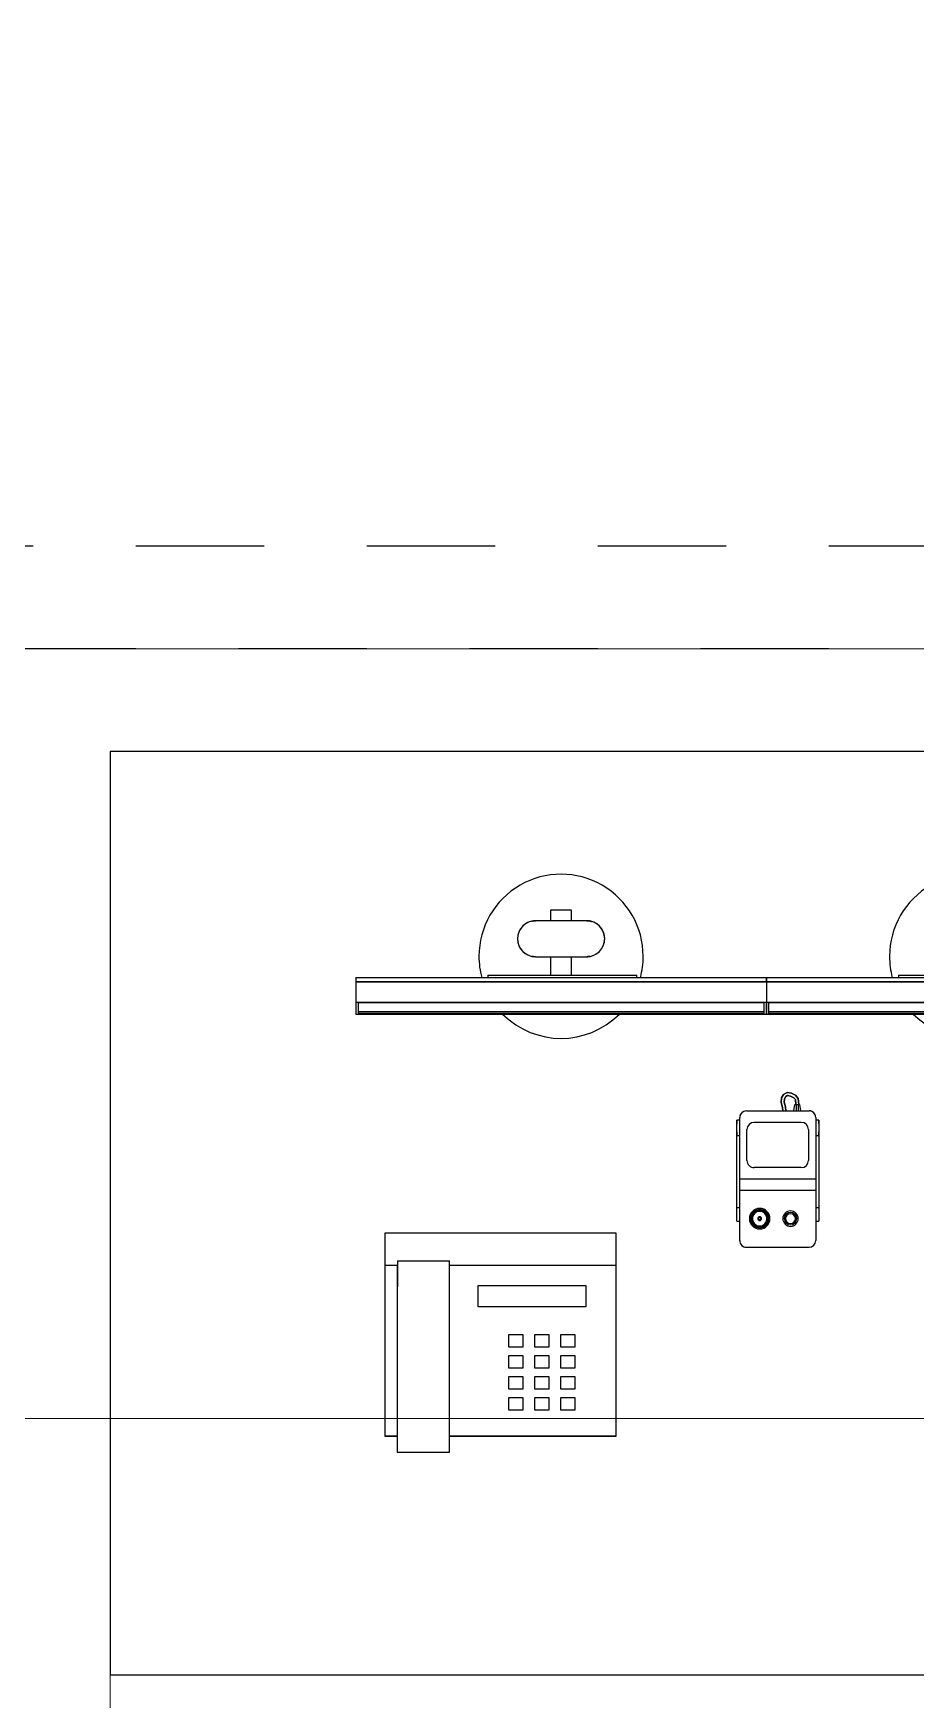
# Model space of a CAD drawing. Header units: metres. Extents: x -22 to 564, y 0 to 143.
# Drawn here: x 42.37 to 43.229, y 40.601 to 42.225 of the extents above; entities that cross this region are included whole.
import ezdxf
from ezdxf.xclip import XClip

# ---------------------------------------------------------------- set-up
doc = ezdxf.new("R2010")
doc.units = ezdxf.units.M
doc.header["$XCLIPFRAME"] = 2
doc.linetypes.add('EJES630', pattern=[6.3, 5.5, -0.4, 0, -0.4])
doc.linetypes.add('XREF PB NEURO-ONCOLOGIA$0$CONJUNTO TLAHUAC$0$HIDDEN2', pattern=[0.1875, 0.125, -0.0625])
doc.layers.add('EJES', color=11, linetype='EJES630', lineweight=0)
doc.layers.add('XREF PB NEURO-ONCOLOGIA$0$MUROS DE TABLAROCA', color=150, linetype='Continuous', lineweight=13)
for name, color, linetype in [('XREF  PB CONJ$0$PARQUE', 251, 'Continuous'), ('XREF PB NEURO-ONCOLOGIA$0$Mobiliario Fijo', 40, 'Continuous'), ('XREF PB NEURO-ONCOLOGIA$0$PROYECCIÓN', 8, 'XREF PB NEURO-ONCOLOGIA$0$CONJUNTO TLAHUAC$0$HIDDEN2')]:
    doc.layers.add(name, color=color, linetype=linetype)

# ---------------------------------------------------------------- blocks, each defined once
blk = doc.blocks.new('XREF PB NEURO-ONCOLOGIA$0$XREF PB NEURO-ONCOLOGIA$0$Phone - Intercom-2797325-Level 0 - General Arrangement Layout')
at = {"color": 0}
for p, q in [((-146.6, 326.4), (-197.7, 326.4)), ((-197.7, 326.4), (-197.7, 310.9)), ((-146.6, 326.4), (-197.7, 326.4)), ((-197.7, 326.4), (-197.7, 144.4)), ((-146.6, 310.9), (-146.6, 326.4)), ((-146.6, 144.4), (-146.6, 326.4)), ((-197.7, 310.9), (-360.1, 310.9)), ((-360.1, 310.9), (-360.1, 113.1)), ((-360.1, 310.9), (-197.7, 310.9)), ((-360.1, 310.9), (-360.1, 113.1)), ((-146.9, 310.9), (-134.7, 310.9)), ((-134.7, 310.9), (-146.6, 310.9)), ((-134.7, 113.1), (-134.7, 310.9)), ((-134.7, 113.1), (-134.7, 310.9)), ((-320.2, 285.2), (-320.2, 273.4)), ((-305.9, 285.2), (-320.2, 285.2)), ((-305.9, 273.4), (-305.9, 285.2)), ((-294.8, 285.2), (-294.8, 273.4)), ((-280.5, 285.2), (-294.8, 285.2)), ((-280.5, 273.4), (-280.5, 285.2)), ((-255.1, 285.2), (-269.4, 285.2)), ((-269.4, 285.2), (-269.4, 273.4)), ((-255.1, 273.4), (-255.1, 285.2)), ((-320.2, 273.4), (-305.9, 273.4)), ((-305.9, 264.7), (-320.2, 264.7)), ((-320.2, 264.7), (-320.2, 252.9)), ((-305.9, 252.9), (-305.9, 264.7)), ((-294.8, 273.4), (-280.5, 273.4)), ((-280.5, 264.7), (-294.8, 264.7)), ((-294.8, 264.7), (-294.8, 252.9)), ((-280.5, 252.9), (-280.5, 264.7)), ((-269.4, 273.4), (-255.1, 273.4)), ((-255.1, 264.7), (-269.4, 264.7)), ((-269.4, 264.7), (-269.4, 252.9)), ((-255.1, 252.9), (-255.1, 264.7)), ((-320.2, 252.9), (-305.9, 252.9)), ((-305.9, 244.2), (-320.2, 244.2)), ((-320.2, 244.2), (-320.2, 232.4)), ((-305.9, 232.4), (-305.9, 244.2)), ((-294.8, 252.9), (-280.5, 252.9)), ((-280.5, 244.2), (-294.8, 244.2)), ((-294.8, 244.2), (-294.8, 232.4)), ((-280.5, 232.4), (-280.5, 244.2)), ((-269.4, 252.9), (-255.1, 252.9)), ((-269.4, 244.2), (-269.4, 232.4)), ((-255.1, 244.2), (-269.4, 244.2)), ((-255.1, 232.4), (-255.1, 244.2)), ((-320.2, 232.4), (-305.9, 232.4)), ((-294.8, 232.4), (-280.5, 232.4)), ((-269.4, 232.4), (-255.1, 232.4)), ((-305.9, 223.7), (-320.2, 223.7)), ((-320.2, 223.7), (-320.2, 212)), ((-320.2, 212), (-305.9, 212)), ((-305.9, 212), (-305.9, 223.7)), ((-280.5, 223.7), (-294.8, 223.7)), ((-294.8, 223.7), (-294.8, 212)), ((-294.8, 212), (-280.5, 212)), ((-280.5, 212), (-280.5, 223.7)), ((-255.1, 223.7), (-269.4, 223.7)), ((-269.4, 223.7), (-269.4, 212)), ((-269.4, 212), (-255.1, 212)), ((-255.1, 212), (-255.1, 223.7)), ((-330.3, 184.7), (-225.6, 184.7)), ((-330.3, 163.8), (-330.3, 184.7)), ((-225.6, 184.7), (-225.6, 163.8)), ((-225.6, 163.8), (-330.3, 163.8)), ((-197.7, 165.3), (-197.7, 139.9)), ((-146.9, 139.9), (-146.9, 165.3)), ((-360.1, 144.4), (-197.7, 144.4)), ((-146.9, 139.9), (-197.7, 139.9)), ((-146.9, 144.4), (-134.7, 144.4)), ((-360.1, 113.1), (-134.7, 113.1)), ((-360.1, 113.1), (-134.7, 113.1))]:
    blk.add_line(p, q, dxfattribs=at)
blk = doc.blocks.new('XREF PB NEURO-ONCOLOGIA$0$XREF PB NEURO-ONCOLOGIA$0$ELK_SPC_BMDM - Beam MU Display Module-4317458-General Arrangement')
for p, q in [((15.6, 64.8), (16.6, 70.8)), ((16.6, 70.8), (18.1, 70.8)), ((18.1, 70.8), (18, 64.8)), ((18.1, 70.8), (19.8, 70.8)), ((19.8, 70.8), (21.3, 70.8)), ((19.8, 70.8), (20, 64.8)), ((21.3, 70.8), (22.3, 64.8)), ((-37, 55.7), (-40, 55.7)), ((-40, 55.7), (-40, 52.1)), ((-40, 40.7), (-40, 55.7)), ((-37, -1.7), (-37, 58.3)), ((-30.5, 64.8), (30.5, 64.8)), ((-22.9, 53.6), (22.9, 53.6)), ((37, 58.3), (37, -1.7)), ((40, 55.7), (37, 55.7)), ((40, 55.7), (40, 40.7)), ((40, 52.1), (40, 55.7)), ((-40, 44.4), (-40, 40.7)), ((-40, 40.7), (-37, 40.7)), ((-40, -29.3), (-40, 40.7)), ((-40, 40.7), (-37, 40.7)), ((-30, 16.5), (-30, 46.5)), ((30, 46.5), (30, 16.5)), ((37, 40.7), (40, 40.7)), ((37, 40.7), (40, 40.7)), ((40, 40.7), (40, 44.4)), ((40, 40.7), (40, -29.3)), ((22.9, 9.4), (-22.9, 9.4)), ((-37, -12.5), (-37, -1.7)), ((37, -1.7), (-37, -1.7)), ((-37, -61.7), (-37, -12.5)), ((-37, -12.5), (37, -12.5)), ((37, -1.7), (37, -12.5)), ((37, -12.5), (37, -61.7)), ((-40, -42.6), (-40, -29.3)), ((-40, -29.3), (-37, -29.3)), ((37, -29.3), (40, -29.3)), ((40, -29.3), (40, -42.6)), ((-40, -42.6), (-37, -42.6)), ((37, -42.6), (40, -42.6)), ((-30.5, -68.2), (30.5, -68.2))]:
    blk.add_line(p, q)
at = {"flags": 128}
for points in [[(20.5, 70.8), (20, 76.7), (17.4, 80), (13.4, 82), (9.1, 82.6), (5.7, 80.8), (3.8, 77.4), (3.3, 72.8), (4.6, 68), (5, 64.8)], [(5, 64.8), (4.6, 68), (3.3, 72.8), (3.8, 77.4), (5.7, 80.8), (9.1, 82.6), (13.4, 82), (17.4, 80), (20, 76.7), (20.5, 70.8)], [(8, 64.8), (7.5, 68.8), (6.3, 73.2), (6.6, 76.5), (7.9, 78.8), (9.4, 79.6), (12.4, 79.1), (15.7, 77.6), (17.2, 75.7), (17.5, 70.8)], [(17.5, 70.8), (17.2, 75.7), (15.7, 77.6), (12.4, 79.1), (9.4, 79.6), (7.9, 78.8), (6.6, 76.5), (6.3, 73.2), (7.5, 68.8), (8, 64.8)]]:
    blk.add_lwpolyline(points, dxfattribs=at)
for centre, radius, start, end in [((-30.5, 58.3), 6.5, 90, 180), ((-30.5, 58.3), 6.5, 105, 165), ((-22.9, 46.5), 7.07, 90, 180), ((22.9, 46.5), 7.07, 0, 90), ((30.5, 58.3), 6.5, 360, 90), ((30.5, 58.3), 6.5, 15, 75), ((-22.9, 16.5), 7.07, 180, 270), ((22.9, 16.5), 7.07, 270, 0), ((-17.6, -40.3), 10, 90, 270), ((-17.6, -40.3), 8.83, 90, 270), ((-17.6, -40.3), 7.89, 90, 270), ((-17.6, -40.3), 10, 270, 90), ((-17.6, -40.3), 8.83, 270, 90), ((-17.6, -40.3), 7.89, 270, 90), ((-17.6, -40.3), 7.11, 90, 270), ((-17.6, -40.3), 1.82, 90, 270), ((-17.6, -40.3), 1.03, 90, 270), ((-17.6, -40.3), 7.11, 270, 90), ((-17.6, -40.3), 1.82, 270, 90), ((-17.6, -40.3), 1.03, 270, 90), ((12.4, -40.3), 7.52, 90, 270), ((12.4, -40.3), 6.05, 90, 270), ((12.4, -40.3), 4.79, 90, 270), ((12.4, -40.3), 7.52, 270, 90), ((12.4, -40.3), 6.05, 270, 90), ((12.4, -40.3), 4.79, 270, 90), ((-30.5, -61.7), 6.5, 180, 270), ((30.5, -61.7), 6.5, 270, 0), ((30.5, -61.7), 6.5, 270, 0), ((-30.5, -61.7), 6.5, 210, 270)]:
    blk.add_arc(centre, radius, start, end)
blk = doc.blocks.new('XREF PB NEURO-ONCOLOGIA$0$XREF PB NEURO-ONCOLOGIA$0$ELK_SPC_ControlRoomMonitors - MOSAIQ Monitor-5377198-General Arrangement')
for p, q in [((25, 70), (-25, 70)), ((-10, 80.8), (10, 80.8)), ((-10, 70), (-10, 80.8)), ((10, 80.8), (10, 70)), ((-25, 35), (25, 35)), ((-10, 17), (-10, 35)), ((10, 35), (10, 17)), ((-71.3, 17), (73.7, 17)), ((-71.3, 17), (-71.3, 14.6)), ((73.7, 14.6), (73.7, 17)), ((-200, 14.6), (200, 14.6)), ((-200, 14.6), (-200, 10.5)), ((200, 10.5), (-200, 10.5)), ((-200, 10.5), (200, 10.5)), ((-200, 10.5), (-200, -9.5)), ((200, 10.5), (200, 14.6)), ((200, 10.5), (200, -9.5)), ((200, -9.5), (-200, -9.5)), ((-200, -9.5), (-200, -21)), ((-197.5, -20.5), (-197.5, -9.6)), ((-197.5, -9.6), (197.5, -9.6)), ((197.5, -9.6), (197.5, -20.5)), ((200, -21), (200, -9.5)), ((-200, -21), (200, -21)), ((-197.5, -18.4), (197.5, -18.4)), ((197.5, -20.5), (-197.5, -20.5))]:
    blk.add_line(p, q)
for centre, radius, start, end in [((0, 35.4), 80, 360, 180), ((-25, 52.5), 17.5, 90, 270), ((-25, 52.5), 17.5, 106.4299, 253.5701), ((25, 52.5), 17.5, 270, 90), ((25, 52.5), 17.5, 330, 73.5679), ((0, 35.4), 80, 180, 195), ((25, 52.5), 17.5, 286.4299, 315), ((0, 35.4), 80, 345, 360), ((0, 35.4), 80, 225, 315)]:
    blk.add_arc(centre, radius, start, end)
for points in [[(-25, 70), (-26.4, 70), (-27.5, 69.8), (-28.4, 69.7)], [(-25, 35), (-26.4, 35), (-27.5, 35.2), (-28.4, 35.3)], [(25, 35), (26.4, 35), (27.5, 35.2), (28.4, 35.3)]]:
    blk.add_open_spline(points, degree=3)
for points, knots in [([(-28.4, 69.7), (-28, 69.7), (-27.1, 69.9), (-25.9, 70), (-25, 70)], [0.7777778, 0.7777778, 0.7777778, 0.7777778, 0.8611111, 1, 1, 1, 1]), ([(25, 70), (26.4, 70), (28.1, 69.8), (29.5, 69.4), (30.1, 69.3), (30, 69.3), (29.1, 69.5), (27.4, 69.9), (25.9, 70), (25, 70)], [0, 0, 0, 0, 0.222222, 0.333333, 0.444444, 0.583333, 0.722222, 0.861111, 1, 1, 1, 1]), ([(-28.4, 35.3), (-28, 35.3), (-27.1, 35.1), (-25.9, 35), (-25, 35)], [0.7777778, 0.7777778, 0.7777778, 0.7777778, 0.8611111, 1, 1, 1, 1]), ([(28.4, 35.3), (28, 35.3), (27.1, 35.1), (25.9, 35), (25, 35)], [0.7777778, 0.7777778, 0.7777778, 0.7777778, 0.8611111, 1, 1, 1, 1])]:
    blk.add_open_spline(points, degree=3, knots=knots)
blk = doc.blocks.new('XREF PB NEURO-ONCOLOGIA')
at = {"layer": 'XREF PB NEURO-ONCOLOGIA$0$Mobiliario Fijo', "elevation": 0}
blk.add_lwpolyline([(7.1517, -0.7038), (8.0517, -0.7038), (8.0517, 3.0562), (7.1517, 3.0562)], close=True, dxfattribs=at)
at = {"layer": 'XREF PB NEURO-ONCOLOGIA$0$MUROS DE TABLAROCA'}
for q in [(6.6017, 3.0562), (8.0517, -0.8538)]:
    blk.add_line((8.0517, 3.0562), q, dxfattribs=at)
blk.add_lwpolyline([(8.1517, -1.9438), (8.1517, 5.4131)], dxfattribs=at)
at = {"layer": 'XREF PB NEURO-ONCOLOGIA$0$PROYECCIÓN', "elevation": 0}
for points in [[(8.1517, 9.7062), (20.0517, 9.7062), (20.0517, -0.7938), (8.1517, -0.7938)], [(8.2517, 9.6062), (19.9517, 9.6062), (19.9517, -0.6938), (8.2517, -0.6938)]]:
    blk.add_lwpolyline(points, close=True, dxfattribs=at)
at = {"layer": 'XREF PB NEURO-ONCOLOGIA$0$Mobiliario Fijo', "xscale": 0.0009999999999940395, "yscale": 0.0009999999999940395, "zscale": 0.0009999999999940395}
for name, p, rotation in [('XREF PB NEURO-ONCOLOGIA$0$XREF PB NEURO-ONCOLOGIA$0$ELK_SPC_ControlRoomMonitors - MOSAIQ Monitor-5377198-General Arrangement', (7.8167, 2.617, 0), 270), ('XREF PB NEURO-ONCOLOGIA$0$XREF PB NEURO-ONCOLOGIA$0$Phone - Intercom-2797325-Level 0 - General Arrangement Layout', (7.6952, 2.9233, 0), 89.99999999999999), ('XREF PB NEURO-ONCOLOGIA$0$XREF PB NEURO-ONCOLOGIA$0$ELK_SPC_BMDM - Beam MU Display Module-4317458-General Arrangement', (7.6367, 2.4059, 0), 270), ('XREF PB NEURO-ONCOLOGIA$0$XREF PB NEURO-ONCOLOGIA$0$ELK_SPC_ControlRoomMonitors - MOSAIQ Monitor-5377198-General Arrangement', (7.8167, 2.217, 0), 270)]:
    blk.add_blockref(name, p, dxfattribs=dict(at, rotation=rotation))
blk = doc.blocks.new('XREF  PB CONJ')
at = {"layer": 'XREF  PB CONJ$0$PARQUE', "true_color": 0x136734}
h = blk.add_hatch(dxfattribs=at)
h.set_pattern_fill('CROSS', color=116, scale=0.02, angle=90)
edge = h.paths.add_edge_path()
edge.add_line((3.5883, 104.6056), (1.6936, 104.3684))
edge.add_line((1.6936, 104.3684), (2.4784, 17.6083))
edge.add_line((2.4784, 17.6083), (97.731, 17.9336))
edge.add_arc((97.7247, 19.237), 1.3034, 270.2752, 363.1006)
edge.add_line((99.0262, 19.3075), (96.4762, 19.3078))
edge.add_line((96.4762, 19.3078), (96.602, 20.224))
edge.add_line((96.602, 20.224), (62.4128, 20.224))
edge.add_arc((58.6329, 24.6535), 5.8231, 229.52466, 310.47534, ccw=False)
edge.add_line((54.8531, 20.224), (26.2527, 20.2188))
edge.add_line((26.2527, 20.2188), (4.2837, 20.0304))
edge.add_line((4.2837, 20.0304), (4.055, 46.6913))
edge.add_line((4.055, 46.6913), (2.3881, 46.6912))
edge.add_line((2.3881, 46.6912), (2.3881, 54.8033))
edge.add_line((2.3881, 54.8033), (3.9854, 54.8034))
edge.add_line((3.9854, 54.8034), (3.7464, 82.6679))
edge.add_line((3.7464, 82.6679), (3.6185, 95.2556))
edge.add_line((3.6185, 95.2556), (3.5883, 104.6056))

msp = doc.modelspace()

# ---------------------------------------------------------------- block references
at = {"rotation": 90}
msp.add_blockref('XREF PB NEURO-ONCOLOGIA', (45.501, 33.4734), dxfattribs=at)

# ---------------------------------------------------------------- next in the draw order: block references
ref = msp.add_blockref('XREF  PB CONJ', (67.8976, 28.71, 0), dxfattribs=dict(rotation=89.50849308405942))
XClip(ref).set_block_clipping_path([(-2.936402334, 82.9334608569), (21.1250270707, 82.9334608569), (21.1250270707, 49.0397586863), (26.6296707885, 49.0397586863), (26.6284018429, 17.4712422498), (-2.8531787476, 17.4341989701)])

# ---------------------------------------------------------------- next in the draw order: linework, layer by layer
at = {"layer": 'EJES'}
msp.add_line((-5.7215, 40.8751), (52.7417, 40.8751), dxfattribs=at)

doc.saveas('drawing.dxf')
